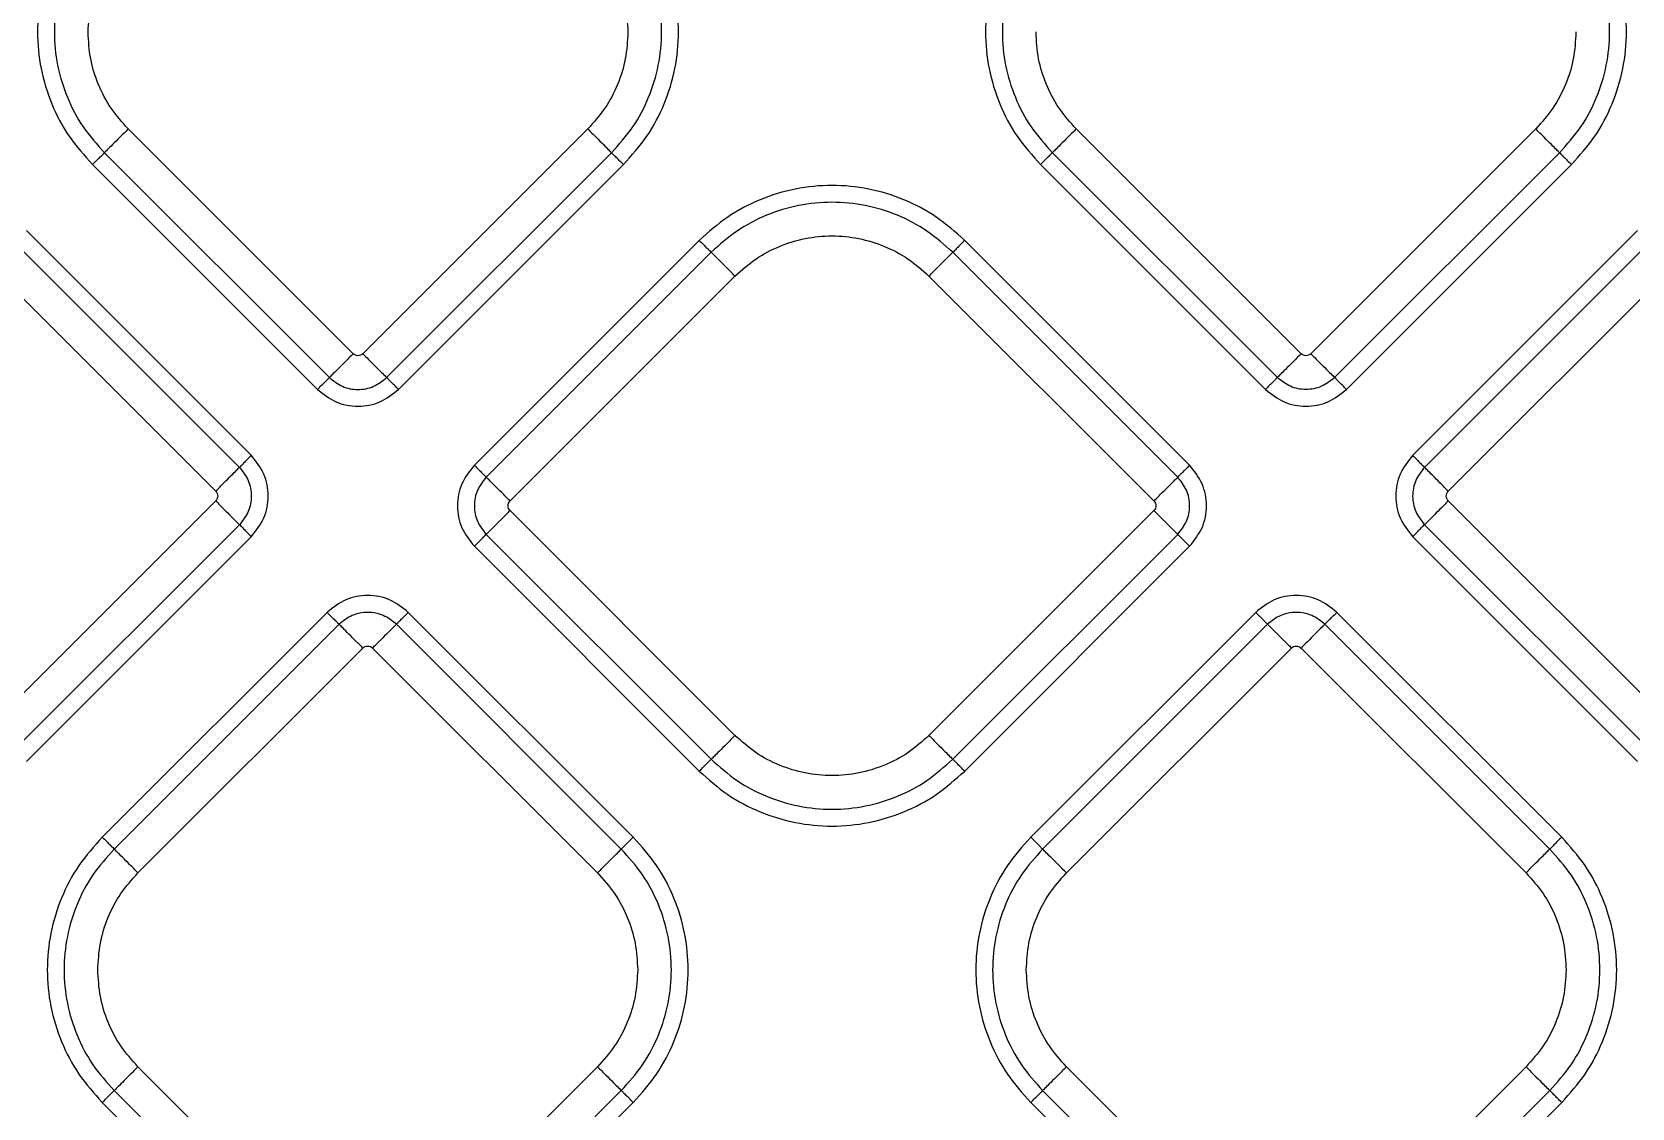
# Model space of a CAD drawing. Extents: x 939 to 1039, y 781 to 934.
# Drawn here: x 999.316 to 1004.002, y 844.993 to 848.146 of the extents above; entities that cross this region are included whole.
import ezdxf

# ---------------------------------------------------------------- set-up
doc = ezdxf.new("R2010")
doc.units = 0
doc.header["$MEASUREMENT"] = 0
doc.layers.add('1', color=4, linetype='Continuous')

# ---------------------------------------------------------------- blocks, each defined once
blk = doc.blocks.new('Envoy')
at = {"layer": '1', "color": 3, "linetype": 'Continuous', "lineweight": 25}
for p, q in [((61.6028, 48.0285), (60.9439, 48.6874)), ((62.2899, 48.6874), (61.631, 48.0285)), ((64.3793, 48.0286), (63.7204, 48.6874)), ((65.0664, 48.6874), (64.4076, 48.0286)), ((60.8742, 48.6176), (61.533, 47.9588)), ((61.7008, 47.9588), (62.3596, 48.6176)), ((63.6507, 48.6177), (64.3096, 47.9588)), ((64.4773, 47.9588), (65.1361, 48.6177)), ((60.8394, 48.5828), (61.4982, 47.924)), ((61.7357, 47.924), (62.3945, 48.5828)), ((63.6159, 48.5828), (64.2747, 47.924)), ((64.5122, 47.924), (65.171, 48.5828)), ((61.3046, 47.7305), (60.6458, 48.3893)), ((65.3645, 48.3893), (64.7057, 47.7305)), ((61.2698, 47.6956), (60.611, 48.3544)), ((62.6165, 48.3608), (61.9577, 47.7019)), ((62.6514, 48.3259), (61.9925, 47.6671)), ((64.0178, 47.6671), (63.3589, 48.3259)), ((64.0526, 47.7019), (63.3938, 48.3608)), ((65.3994, 48.3544), (64.7406, 47.6956)), ((60.5412, 48.2847), (61.2001, 47.6258)), ((64.8103, 47.6258), (65.4691, 48.2847)), ((62.0622, 47.5973), (62.7211, 48.2562)), ((63.2892, 48.2562), (63.948, 47.5973)), ((61.2001, 47.5976), (60.5412, 46.9387)), ((62.7211, 46.9102), (62.0622, 47.5691)), ((63.948, 47.5691), (63.2892, 46.9102)), ((65.4691, 46.9387), (64.8103, 47.5976)), ((60.611, 46.869), (61.2698, 47.5278)), ((64.7406, 47.5278), (65.3994, 46.869)), ((60.6458, 46.8342), (61.3046, 47.493)), ((61.9925, 47.4993), (62.6514, 46.8405)), ((63.3589, 46.8405), (64.0178, 47.4993)), ((64.7057, 47.493), (65.3645, 46.8342)), ((61.9577, 47.4645), (62.6165, 46.8056)), ((63.3938, 46.8056), (64.0526, 47.4645)), ((61.5267, 47.2709), (60.8679, 46.6121)), ((62.423, 46.6121), (61.7642, 47.2709)), ((64.2462, 47.2709), (63.5874, 46.6121)), ((65.1425, 46.6121), (64.4837, 47.2709)), ((61.5616, 47.2361), (60.9027, 46.5773)), ((62.3881, 46.5773), (61.7293, 47.2361)), ((64.281, 47.2361), (63.6222, 46.5772)), ((65.1076, 46.5772), (64.4488, 47.2361)), ((60.9724, 46.5075), (61.6313, 47.1664)), ((61.6596, 47.1664), (62.3184, 46.5075)), ((63.6919, 46.5075), (64.3508, 47.1663)), ((64.379, 47.1663), (65.0379, 46.5075)), ((61.6313, 45.2806), (60.9724, 45.9394)), ((62.3184, 45.9394), (61.6596, 45.2806)), ((64.3508, 45.2805), (63.6919, 45.9394)), ((65.0379, 45.9394), (64.379, 45.2805)), ((60.8679, 45.8348), (61.5267, 45.176)), ((60.9027, 45.8697), (61.5616, 45.2108)), ((61.7293, 45.2108), (62.3881, 45.8697)), ((61.7642, 45.176), (62.423, 45.8348)), ((63.5874, 45.8348), (64.2462, 45.176)), ((63.6222, 45.8696), (64.281, 45.2108)), ((64.4488, 45.2108), (65.1076, 45.8696)), ((64.4837, 45.176), (65.1425, 45.8348))]:
    blk.add_line(p, q, dxfattribs=at)
for points, knots in [([(60.8394, 49.3601), (60.8154, 49.3332), (60.7674, 49.2794), (60.7171, 49.1829), (60.6854, 49.0794), (60.6749, 48.9714), (60.6854, 48.8635), (60.7171, 48.7599), (60.7674, 48.6634), (60.8154, 48.6097), (60.8394, 48.5828)], [0, 0, 0, 0, 0.125, 0.25, 0.375, 0.5, 0.625, 0.75, 0.875, 1, 1, 1, 1]), ([(62.3945, 48.5828), (62.4185, 48.6097), (62.4664, 48.6634), (62.5167, 48.7599), (62.5484, 48.8635), (62.559, 48.9714), (62.5484, 49.0794), (62.5167, 49.1829), (62.4664, 49.2794), (62.4185, 49.3332), (62.3945, 49.3601)], [0, 0, 0, 0, 0.125, 0.25, 0.375, 0.5, 0.625, 0.75, 0.875, 1, 1, 1, 1]), ([(63.6159, 49.3601), (63.5919, 49.3332), (63.5439, 49.2795), (63.4936, 49.183), (63.4619, 49.0794), (63.4514, 48.9715), (63.4619, 48.8635), (63.4936, 48.76), (63.5439, 48.6635), (63.5919, 48.6097), (63.6159, 48.5828)], [0, 0, 0, 0, 0.125, 0.25, 0.375, 0.5, 0.625, 0.75, 0.875, 1, 1, 1, 1]), ([(65.171, 48.5828), (65.195, 48.6097), (65.2429, 48.6635), (65.2932, 48.76), (65.3249, 48.8635), (65.3355, 48.9715), (65.3249, 49.0794), (65.2932, 49.183), (65.2429, 49.2795), (65.195, 49.3332), (65.171, 49.3601)], [0, 0, 0, 0, 0.125, 0.25, 0.375, 0.5, 0.625, 0.75, 0.875, 1, 1, 1, 1]), ([(60.8742, 49.3252), (60.8524, 49.3008), (60.8087, 49.2518), (60.7629, 49.164), (60.7341, 49.0697), (60.7245, 48.9714), (60.7341, 48.8732), (60.7629, 48.7789), (60.8087, 48.6911), (60.8524, 48.6421), (60.8742, 48.6176)], [0, 0, 0, 0, 0.125, 0.25, 0.375, 0.5, 0.625, 0.75, 0.875, 1, 1, 1, 1]), ([(62.3596, 48.6176), (62.3814, 48.6421), (62.4251, 48.6911), (62.4709, 48.7789), (62.4997, 48.8732), (62.5094, 48.9714), (62.4997, 49.0697), (62.4709, 49.164), (62.4251, 49.2518), (62.3814, 49.3008), (62.3596, 49.3252)], [0, 0, 0, 0, 0.125, 0.25, 0.375, 0.5, 0.625, 0.75, 0.875, 1, 1, 1, 1]), ([(63.6507, 49.3253), (63.6289, 49.3008), (63.5852, 49.2518), (63.5394, 49.164), (63.5106, 49.0697), (63.501, 48.9715), (63.5106, 48.8732), (63.5394, 48.7789), (63.5852, 48.6911), (63.6289, 48.6422), (63.6507, 48.6177)], [0, 0, 0, 0, 0.125, 0.25, 0.375, 0.5, 0.625, 0.75, 0.875, 1, 1, 1, 1]), ([(65.1361, 48.6177), (65.158, 48.6422), (65.2016, 48.6911), (65.2474, 48.7789), (65.2763, 48.8732), (65.2859, 48.9715), (65.2763, 49.0697), (65.2474, 49.164), (65.2016, 49.2518), (65.158, 49.3008), (65.1361, 49.3253)], [0, 0, 0, 0, 0.125, 0.25, 0.375, 0.5, 0.625, 0.75, 0.875, 1, 1, 1, 1]), ([(60.8263, 48.9714), (60.8278, 48.9977), (60.8307, 49.0503), (60.8548, 49.126), (60.8913, 49.1966), (60.9264, 49.2359), (60.9439, 49.2555)], [0, 0, 0, 0, 0.25, 0.499998, 0.749999, 1, 1, 1, 1]), ([(62.2899, 49.2555), (62.3074, 49.2359), (62.3425, 49.1966), (62.379, 49.126), (62.4031, 49.0503), (62.4061, 48.9977), (62.4075, 48.9714)], [0, 0, 0, 0, 0.250001, 0.500001, 0.750001, 1, 1, 1, 1]), ([(60.9439, 48.6874), (60.9264, 48.707), (60.8913, 48.7463), (60.8548, 48.8168), (60.8307, 48.8925), (60.8278, 48.9451), (60.8263, 48.9714)], [0, 0, 0, 0, 0.250001, 0.500002, 0.75, 1, 1, 1, 1]), ([(62.4075, 48.9714), (62.4061, 48.9451), (62.4031, 48.8925), (62.379, 48.8168), (62.3425, 48.7463), (62.3074, 48.707), (62.2899, 48.6874)], [0, 0, 0, 0, 0.249999, 0.499999, 0.749999, 1, 1, 1, 1]), ([(63.7204, 48.6874), (63.7029, 48.7071), (63.6678, 48.7463), (63.6313, 48.8169), (63.6072, 48.8926), (63.6043, 48.9452), (63.6028, 48.9715)], [0, 0, 0, 0, 0.249999, 0.499999, 0.75, 1, 1, 1, 1]), ([(65.1841, 48.9715), (65.1826, 48.9452), (65.1796, 48.8926), (65.1556, 48.8169), (65.119, 48.7463), (65.0839, 48.7071), (65.0664, 48.6874)], [0, 0, 0, 0, 0.25, 0.500001, 0.750001, 1, 1, 1, 1]), ([(60.9439, 48.6874), (60.9357, 48.6791), (60.9191, 48.6625), (60.8974, 48.6409), (60.8808, 48.6243), (60.8764, 48.6199), (60.8742, 48.6176)], [0, 0, 0, 0, 0.2499976, 0.4999941, 0.7499897, 1, 1, 1, 1]), ([(62.2899, 48.6874), (62.2982, 48.6791), (62.3147, 48.6625), (62.3364, 48.6409), (62.353, 48.6243), (62.3574, 48.6199), (62.3596, 48.6176)], [0, 0, 0, 0, 0.250003, 0.499999, 0.74999, 1, 1, 1, 1]), ([(63.7204, 48.6874), (63.7122, 48.6791), (63.6956, 48.6626), (63.674, 48.6409), (63.6574, 48.6243), (63.6529, 48.6199), (63.6507, 48.6177)], [0, 0, 0, 0, 0.2499975, 0.4999953, 0.7499898, 1, 1, 1, 1]), ([(65.1361, 48.6177), (65.1339, 48.6199), (65.1295, 48.6243), (65.1129, 48.6409), (65.0912, 48.6626), (65.0747, 48.6791), (65.0664, 48.6874)], [0, 0, 0, 0, 0.250011, 0.500003, 0.750002, 1, 1, 1, 1]), ([(60.8394, 48.5828), (60.8435, 48.5869), (60.8518, 48.5952), (60.8626, 48.606), (60.8709, 48.6143), (60.8731, 48.6165), (60.8742, 48.6176)], [0, 0, 0, 0, 0.250006, 0.500004, 0.749999, 1, 1, 1, 1]), ([(62.3945, 48.5828), (62.3903, 48.5869), (62.3821, 48.5952), (62.3712, 48.606), (62.3629, 48.6143), (62.3607, 48.6165), (62.3596, 48.6176)], [0, 0, 0, 0, 0.250006, 0.499995, 0.749999, 1, 1, 1, 1]), ([(63.6159, 48.5828), (63.62, 48.587), (63.6283, 48.5952), (63.6391, 48.6061), (63.6474, 48.6144), (63.6496, 48.6166), (63.6507, 48.6177)], [0, 0, 0, 0, 0.250002, 0.500003, 0.750003, 1, 1, 1, 1]), ([(65.1361, 48.6177), (65.1372, 48.6166), (65.1394, 48.6144), (65.1477, 48.6061), (65.1586, 48.5952), (65.1668, 48.587), (65.171, 48.5828)], [0, 0, 0, 0, 0.2500025, 0.5000046, 0.7499964, 1, 1, 1, 1]), ([(63.3938, 48.3608), (63.3669, 48.3847), (63.3131, 48.4327), (63.2167, 48.483), (63.1131, 48.5147), (63.0051, 48.5253), (62.8972, 48.5147), (62.7936, 48.483), (62.6971, 48.4327), (62.6434, 48.3847), (62.6165, 48.3608)], [0, 0, 0, 0, 0.125, 0.249999, 0.375, 0.499999, 0.625, 0.75, 0.874999, 1, 1, 1, 1]), ([(63.3589, 48.3259), (63.3345, 48.3477), (63.2855, 48.3914), (63.1977, 48.4372), (63.1034, 48.466), (63.0051, 48.4756), (62.9069, 48.466), (62.8126, 48.4372), (62.7248, 48.3914), (62.6758, 48.3477), (62.6514, 48.3259)], [0, 0, 0, 0, 0.125, 0.25, 0.375, 0.5, 0.625, 0.75, 0.875, 1, 1, 1, 1]), ([(62.7211, 48.2562), (62.7407, 48.2737), (62.78, 48.3088), (62.8506, 48.3455), (62.9262, 48.3687), (63.0051, 48.3764), (63.0841, 48.3687), (63.1597, 48.3455), (63.2303, 48.3088), (63.2696, 48.2737), (63.2892, 48.2562)], [0, 0, 0, 0, 0.125001, 0.25, 0.374999, 0.5, 0.624999, 0.75, 0.874999, 1, 1, 1, 1]), ([(62.6165, 48.3608), (62.6206, 48.3566), (62.6289, 48.3483), (62.6397, 48.3375), (62.648, 48.3292), (62.6503, 48.327), (62.6514, 48.3259)], [0, 0, 0, 0, 0.250012, 0.500001, 0.75, 1, 1, 1, 1]), ([(62.7211, 48.2562), (62.7128, 48.2644), (62.6963, 48.281), (62.6746, 48.3027), (62.658, 48.3193), (62.6536, 48.3237), (62.6514, 48.3259)], [0, 0, 0, 0, 0.249998, 0.499996, 0.749991, 1, 1, 1, 1]), ([(63.2892, 48.2562), (63.2975, 48.2644), (63.314, 48.281), (63.3357, 48.3027), (63.3523, 48.3193), (63.3567, 48.3237), (63.3589, 48.3259)], [0, 0, 0, 0, 0.249998, 0.499997, 0.749989, 1, 1, 1, 1]), ([(63.3938, 48.3608), (63.3897, 48.3566), (63.3814, 48.3483), (63.3706, 48.3375), (63.3623, 48.3292), (63.36, 48.327), (63.3589, 48.3259)], [0, 0, 0, 0, 0.250004, 0.499995, 0.749998, 1, 1, 1, 1]), ([(61.6028, 48.0285), (61.5945, 48.0203), (61.5779, 48.0037), (61.5563, 47.982), (61.5397, 47.9655), (61.5353, 47.961), (61.533, 47.9588)], [0, 0, 0, 0, 0.249998, 0.499997, 0.749989, 1, 1, 1, 1]), ([(61.631, 48.0285), (61.629, 48.0269), (61.6248, 48.0236), (61.6169, 48.0222), (61.609, 48.0236), (61.6048, 48.0269), (61.6028, 48.0285)], [0, 0, 0, 0, 0.25023, 0.499982, 0.74977, 1, 1, 1, 1]), ([(61.631, 48.0285), (61.6393, 48.0203), (61.6559, 48.0037), (61.6775, 47.982), (61.6941, 47.9655), (61.6986, 47.961), (61.7008, 47.9588)], [0, 0, 0, 0, 0.249998, 0.499996, 0.749991, 1, 1, 1, 1]), ([(64.3793, 48.0286), (64.371, 48.0203), (64.3544, 48.0037), (64.3328, 47.9821), (64.3162, 47.9655), (64.3118, 47.9611), (64.3096, 47.9588)], [0, 0, 0, 0, 0.250003, 0.5, 0.74999, 1, 1, 1, 1]), ([(64.4076, 48.0286), (64.4055, 48.0269), (64.4013, 48.0237), (64.3934, 48.0222), (64.3855, 48.0237), (64.3814, 48.0269), (64.3793, 48.0286)], [0, 0, 0, 0, 0.25024, 0.499997, 0.749792, 1, 1, 1, 1]), ([(64.4076, 48.0286), (64.4158, 48.0203), (64.4324, 48.0037), (64.454, 47.9821), (64.4706, 47.9655), (64.4751, 47.9611), (64.4773, 47.9588)], [0, 0, 0, 0, 0.249997, 0.499995, 0.74999, 1, 1, 1, 1]), ([(61.4982, 47.924), (61.5023, 47.9281), (61.5106, 47.9364), (61.5214, 47.9472), (61.5297, 47.9555), (61.5319, 47.9577), (61.533, 47.9588)], [0, 0, 0, 0, 0.2500101, 0.4999958, 0.7500013, 1, 1, 1, 1]), ([(61.533, 47.9588), (61.5453, 47.9491), (61.5698, 47.9298), (61.6169, 47.9212), (61.664, 47.9298), (61.6885, 47.9491), (61.7008, 47.9588)], [0, 0, 0, 0, 0.249861, 0.499985, 0.750127, 1, 1, 1, 1]), ([(61.7357, 47.924), (61.7315, 47.9281), (61.7232, 47.9364), (61.7124, 47.9472), (61.7041, 47.9555), (61.7019, 47.9577), (61.7008, 47.9588)], [0, 0, 0, 0, 0.25, 0.499997, 0.749996, 1, 1, 1, 1]), ([(64.3096, 47.9588), (64.3084, 47.9577), (64.3062, 47.9555), (64.2979, 47.9472), (64.2871, 47.9364), (64.2788, 47.9281), (64.2747, 47.924)], [0, 0, 0, 0, 0.249997, 0.499994, 0.749989, 1, 1, 1, 1]), ([(64.4773, 47.9588), (64.465, 47.9492), (64.4405, 47.9298), (64.3934, 47.9212), (64.3464, 47.9298), (64.3218, 47.9492), (64.3096, 47.9588)], [0, 0, 0, 0, 0.249865, 0.499988, 0.750123, 1, 1, 1, 1]), ([(64.5122, 47.924), (64.508, 47.9281), (64.4997, 47.9364), (64.4889, 47.9472), (64.4806, 47.9555), (64.4784, 47.9577), (64.4773, 47.9588)], [0, 0, 0, 0, 0.250002, 0.5, 0.75, 1, 1, 1, 1]), ([(61.4982, 47.924), (61.5155, 47.9102), (61.5503, 47.8828), (61.6169, 47.8708), (61.6836, 47.8828), (61.7183, 47.9102), (61.7357, 47.924)], [0, 0, 0, 0, 0.25007, 0.499984, 0.749929, 1, 1, 1, 1]), ([(64.2747, 47.924), (64.292, 47.9103), (64.3268, 47.8828), (64.3934, 47.8708), (64.4601, 47.8828), (64.4948, 47.9103), (64.5122, 47.924)], [0, 0, 0, 0, 0.250071, 0.50002, 0.749934, 1, 1, 1, 1]), ([(61.3046, 47.7305), (61.3005, 47.7263), (61.2922, 47.718), (61.2814, 47.7072), (61.2731, 47.6989), (61.2709, 47.6967), (61.2698, 47.6956)], [0, 0, 0, 0, 0.250007, 0.5, 0.750003, 1, 1, 1, 1]), ([(61.3046, 47.493), (61.3184, 47.5103), (61.3458, 47.5451), (61.3579, 47.6117), (61.3458, 47.6784), (61.3184, 47.7131), (61.3046, 47.7305)], [0, 0, 0, 0, 0.2500705, 0.5000174, 0.7499339, 1, 1, 1, 1]), ([(64.7057, 47.7305), (64.692, 47.7131), (64.6646, 47.6784), (64.6525, 47.6117), (64.6645, 47.5451), (64.692, 47.5103), (64.7057, 47.493)], [0, 0, 0, 0, 0.2500661, 0.4999826, 0.7499295, 1, 1, 1, 1]), ([(64.7057, 47.7305), (64.7099, 47.7263), (64.7181, 47.718), (64.7289, 47.7072), (64.7372, 47.6989), (64.7395, 47.6967), (64.7406, 47.6956)], [0, 0, 0, 0, 0.250007, 0.5, 0.750003, 1, 1, 1, 1]), ([(61.2001, 47.6258), (61.2084, 47.6341), (61.2249, 47.6507), (61.2466, 47.6723), (61.2632, 47.6889), (61.2676, 47.6934), (61.2698, 47.6956)], [0, 0, 0, 0, 0.249998, 0.499995, 0.74999, 1, 1, 1, 1]), ([(61.2698, 47.6956), (61.2795, 47.6833), (61.2988, 47.6588), (61.3074, 47.6117), (61.2988, 47.5647), (61.2795, 47.5401), (61.2698, 47.5278)], [0, 0, 0, 0, 0.24986, 0.499986, 0.750125, 1, 1, 1, 1]), ([(61.9577, 47.7019), (61.944, 47.6846), (61.9165, 47.6498), (61.9045, 47.5832), (61.9165, 47.5166), (61.944, 47.4818), (61.9577, 47.4645)], [0, 0, 0, 0, 0.250066, 0.499982, 0.749929, 1, 1, 1, 1]), ([(61.9577, 47.7019), (61.9618, 47.6978), (61.9701, 47.6895), (61.9809, 47.6787), (61.9892, 47.6704), (61.9914, 47.6682), (61.9925, 47.6671)], [0, 0, 0, 0, 0.250006, 0.5, 0.750003, 1, 1, 1, 1]), ([(61.9925, 47.6671), (61.9829, 47.6548), (61.9635, 47.6303), (61.9549, 47.5832), (61.9635, 47.5361), (61.9829, 47.5116), (61.9925, 47.4993)], [0, 0, 0, 0, 0.249861, 0.499986, 0.750125, 1, 1, 1, 1]), ([(62.0622, 47.5973), (62.054, 47.6056), (62.0374, 47.6222), (62.0158, 47.6438), (61.9992, 47.6604), (61.9947, 47.6648), (61.9925, 47.6671)], [0, 0, 0, 0, 0.250003, 0.499995, 0.74999, 1, 1, 1, 1]), ([(63.948, 47.5973), (63.9563, 47.6056), (63.9729, 47.6222), (63.9945, 47.6438), (64.0111, 47.6604), (64.0156, 47.6648), (64.0178, 47.6671)], [0, 0, 0, 0, 0.249997, 0.499995, 0.74999, 1, 1, 1, 1]), ([(64.0526, 47.7019), (64.0485, 47.6978), (64.0402, 47.6895), (64.0294, 47.6787), (64.0211, 47.6704), (64.0189, 47.6682), (64.0178, 47.6671)], [0, 0, 0, 0, 0.250006, 0.5, 0.750003, 1, 1, 1, 1]), ([(64.0178, 47.4993), (64.0274, 47.5116), (64.0468, 47.5361), (64.0554, 47.5832), (64.0468, 47.6303), (64.0274, 47.6548), (64.0178, 47.6671)], [0, 0, 0, 0, 0.24986, 0.499985, 0.750125, 1, 1, 1, 1]), ([(64.0526, 47.4645), (64.0663, 47.4818), (64.0938, 47.5166), (64.1058, 47.5832), (64.0938, 47.6498), (64.0663, 47.6846), (64.0526, 47.7019)], [0, 0, 0, 0, 0.250066, 0.499983, 0.749929, 1, 1, 1, 1]), ([(64.7406, 47.6956), (64.7309, 47.6833), (64.7115, 47.6588), (64.703, 47.6117), (64.7115, 47.5647), (64.7309, 47.5401), (64.7406, 47.5278)], [0, 0, 0, 0, 0.24986, 0.499985, 0.750122, 1, 1, 1, 1]), ([(64.8103, 47.6258), (64.802, 47.6341), (64.7854, 47.6507), (64.7638, 47.6723), (64.7472, 47.6889), (64.7428, 47.6934), (64.7406, 47.6956)], [0, 0, 0, 0, 0.250003, 0.5, 0.74999, 1, 1, 1, 1]), ([(61.2001, 47.6258), (61.2017, 47.6238), (61.205, 47.6196), (61.2064, 47.6117), (61.205, 47.6038), (61.2017, 47.5996), (61.2001, 47.5976)], [0, 0, 0, 0, 0.250233, 0.5, 0.749763, 1, 1, 1, 1]), ([(64.8103, 47.5976), (64.8086, 47.5996), (64.8054, 47.6038), (64.8039, 47.6117), (64.8054, 47.6196), (64.8086, 47.6238), (64.8103, 47.6258)], [0, 0, 0, 0, 0.250233, 0.5, 0.749771, 1, 1, 1, 1]), ([(61.2001, 47.5976), (61.2084, 47.5893), (61.2249, 47.5727), (61.2466, 47.5511), (61.2632, 47.5345), (61.2676, 47.5301), (61.2698, 47.5278)], [0, 0, 0, 0, 0.249998, 0.499995, 0.74999, 1, 1, 1, 1]), ([(62.0622, 47.5691), (62.054, 47.5608), (62.0374, 47.5442), (62.0158, 47.5226), (61.9992, 47.506), (61.9947, 47.5015), (61.9925, 47.4993)], [0, 0, 0, 0, 0.250003, 0.499996, 0.74999, 1, 1, 1, 1]), ([(62.0622, 47.5691), (62.0606, 47.5711), (62.0574, 47.5753), (62.0559, 47.5832), (62.0574, 47.5911), (62.0606, 47.5953), (62.0622, 47.5973)], [0, 0, 0, 0, 0.2502324, 0.5, 0.7497676, 1, 1, 1, 1]), ([(63.948, 47.5973), (63.9497, 47.5953), (63.9529, 47.5911), (63.9544, 47.5832), (63.9529, 47.5753), (63.9497, 47.5711), (63.948, 47.5691)], [0, 0, 0, 0, 0.2502324, 0.5, 0.7497676, 1, 1, 1, 1]), ([(64.0178, 47.4993), (64.0156, 47.5015), (64.0111, 47.506), (63.9945, 47.5226), (63.9729, 47.5442), (63.9563, 47.5608), (63.948, 47.5691)], [0, 0, 0, 0, 0.2500102, 0.5000047, 0.7500025, 1, 1, 1, 1]), ([(64.8103, 47.5976), (64.802, 47.5893), (64.7854, 47.5727), (64.7638, 47.5511), (64.7472, 47.5345), (64.7428, 47.5301), (64.7406, 47.5278)], [0, 0, 0, 0, 0.250003, 0.5, 0.74999, 1, 1, 1, 1]), ([(61.2698, 47.5278), (61.2709, 47.5267), (61.2731, 47.5245), (61.2814, 47.5162), (61.2922, 47.5054), (61.3005, 47.4971), (61.3046, 47.493)], [0, 0, 0, 0, 0.249997, 0.5, 0.749993, 1, 1, 1, 1]), ([(64.7057, 47.493), (64.7099, 47.4971), (64.7181, 47.5054), (64.7289, 47.5162), (64.7372, 47.5245), (64.7395, 47.5267), (64.7406, 47.5278)], [0, 0, 0, 0, 0.250007, 0.5, 0.750003, 1, 1, 1, 1]), ([(61.9577, 47.4645), (61.9618, 47.4686), (61.9701, 47.4769), (61.9809, 47.4877), (61.9892, 47.496), (61.9914, 47.4982), (61.9925, 47.4993)], [0, 0, 0, 0, 0.250007, 0.5, 0.750003, 1, 1, 1, 1]), ([(64.0178, 47.4993), (64.0189, 47.4982), (64.0211, 47.496), (64.0294, 47.4877), (64.0402, 47.4769), (64.0485, 47.4686), (64.0526, 47.4645)], [0, 0, 0, 0, 0.249997, 0.5, 0.749993, 1, 1, 1, 1]), ([(61.7642, 47.2709), (61.7468, 47.2847), (61.7121, 47.3121), (61.6454, 47.3241), (61.5788, 47.3121), (61.544, 47.2847), (61.5267, 47.2709)], [0, 0, 0, 0, 0.250069, 0.499984, 0.749929, 1, 1, 1, 1]), ([(64.4837, 47.2709), (64.4663, 47.2846), (64.4316, 47.3121), (64.3649, 47.3241), (64.2983, 47.3121), (64.2635, 47.2846), (64.2462, 47.2709)], [0, 0, 0, 0, 0.25007, 0.499984, 0.749929, 1, 1, 1, 1]), ([(61.5267, 47.2709), (61.5308, 47.2668), (61.5391, 47.2585), (61.5499, 47.2477), (61.5582, 47.2394), (61.5604, 47.2372), (61.5616, 47.2361)], [0, 0, 0, 0, 0.250002, 0.5, 0.75, 1, 1, 1, 1]), ([(61.7293, 47.2361), (61.717, 47.2458), (61.6925, 47.2651), (61.6454, 47.2737), (61.5984, 47.2651), (61.5738, 47.2458), (61.5616, 47.2361)], [0, 0, 0, 0, 0.249859, 0.499982, 0.750123, 1, 1, 1, 1]), ([(61.7293, 47.2361), (61.7304, 47.2372), (61.7326, 47.2394), (61.7409, 47.2477), (61.7517, 47.2585), (61.76, 47.2668), (61.7642, 47.2709)], [0, 0, 0, 0, 0.249997, 0.499994, 0.749989, 1, 1, 1, 1]), ([(64.2462, 47.2709), (64.2503, 47.2668), (64.2586, 47.2585), (64.2694, 47.2477), (64.2777, 47.2394), (64.2799, 47.2372), (64.281, 47.2361)], [0, 0, 0, 0, 0.250001, 0.499999, 0.749999, 1, 1, 1, 1]), ([(64.4488, 47.2361), (64.4365, 47.2457), (64.412, 47.2651), (64.3649, 47.2737), (64.3179, 47.2651), (64.2933, 47.2457), (64.281, 47.2361)], [0, 0, 0, 0, 0.2498598, 0.4999825, 0.7501235, 1, 1, 1, 1]), ([(64.4488, 47.2361), (64.4499, 47.2372), (64.4521, 47.2394), (64.4604, 47.2477), (64.4712, 47.2585), (64.4795, 47.2668), (64.4837, 47.2709)], [0, 0, 0, 0, 0.249998, 0.499995, 0.749991, 1, 1, 1, 1]), ([(61.6313, 47.1664), (61.623, 47.1746), (61.6064, 47.1912), (61.5848, 47.2129), (61.5682, 47.2295), (61.5638, 47.2339), (61.5616, 47.2361)], [0, 0, 0, 0, 0.249997, 0.499995, 0.74999, 1, 1, 1, 1]), ([(61.7293, 47.2361), (61.7271, 47.2339), (61.7226, 47.2295), (61.706, 47.2129), (61.6844, 47.1912), (61.6678, 47.1746), (61.6596, 47.1664)], [0, 0, 0, 0, 0.250011, 0.500003, 0.750002, 1, 1, 1, 1]), ([(64.3508, 47.1663), (64.3425, 47.1746), (64.3259, 47.1912), (64.3043, 47.2128), (64.2877, 47.2294), (64.2833, 47.2338), (64.281, 47.2361)], [0, 0, 0, 0, 0.249998, 0.499995, 0.74999, 1, 1, 1, 1]), ([(64.4488, 47.2361), (64.4466, 47.2338), (64.4421, 47.2294), (64.4255, 47.2128), (64.4039, 47.1912), (64.3873, 47.1746), (64.379, 47.1663)], [0, 0, 0, 0, 0.25001, 0.5, 0.749997, 1, 1, 1, 1]), ([(61.6313, 47.1664), (61.6334, 47.168), (61.6375, 47.1713), (61.6454, 47.1727), (61.6534, 47.1713), (61.6575, 47.168), (61.6596, 47.1664)], [0, 0, 0, 0, 0.2502319, 0.4999816, 0.7497681, 1, 1, 1, 1]), ([(64.3508, 47.1663), (64.3528, 47.168), (64.357, 47.1712), (64.3649, 47.1727), (64.3728, 47.1712), (64.377, 47.168), (64.379, 47.1663)], [0, 0, 0, 0, 0.250238, 0.4999972, 0.7497934, 1, 1, 1, 1]), ([(62.7211, 46.9102), (62.7128, 46.9019), (62.6963, 46.8854), (62.6746, 46.8637), (62.658, 46.8471), (62.6536, 46.8427), (62.6514, 46.8405)], [0, 0, 0, 0, 0.249999, 0.499996, 0.749991, 1, 1, 1, 1]), ([(63.2892, 46.9102), (63.2696, 46.8927), (63.2303, 46.8576), (63.1597, 46.8209), (63.0841, 46.7977), (63.0051, 46.79), (62.9262, 46.7977), (62.8506, 46.8209), (62.78, 46.8576), (62.7407, 46.8927), (62.7211, 46.9102)], [0, 0, 0, 0, 0.125001, 0.25, 0.375001, 0.5, 0.625001, 0.75, 0.874999, 1, 1, 1, 1]), ([(63.2892, 46.9102), (63.2975, 46.9019), (63.314, 46.8854), (63.3357, 46.8637), (63.3523, 46.8471), (63.3567, 46.8427), (63.3589, 46.8405)], [0, 0, 0, 0, 0.249999, 0.499997, 0.749989, 1, 1, 1, 1]), ([(62.6165, 46.8056), (62.6206, 46.8098), (62.6289, 46.8181), (62.6397, 46.8289), (62.648, 46.8372), (62.6503, 46.8394), (62.6514, 46.8405)], [0, 0, 0, 0, 0.250014, 0.500002, 0.750001, 1, 1, 1, 1]), ([(62.6514, 46.8405), (62.6758, 46.8187), (62.7248, 46.775), (62.8126, 46.7292), (62.9069, 46.7004), (63.0051, 46.6908), (63.1034, 46.7004), (63.1977, 46.7292), (63.2855, 46.775), (63.3345, 46.8187), (63.3589, 46.8405)], [0, 0, 0, 0, 0.125, 0.25, 0.375, 0.5, 0.625, 0.75, 0.875, 1, 1, 1, 1]), ([(63.3938, 46.8056), (63.3897, 46.8098), (63.3814, 46.8181), (63.3706, 46.8289), (63.3623, 46.8372), (63.36, 46.8394), (63.3589, 46.8405)], [0, 0, 0, 0, 0.250005, 0.499996, 0.749998, 1, 1, 1, 1]), ([(62.6165, 46.8056), (62.6434, 46.7816), (62.6971, 46.7337), (62.7936, 46.6834), (62.8972, 46.6517), (63.0051, 46.6411), (63.1131, 46.6517), (63.2167, 46.6834), (63.3131, 46.7337), (63.3669, 46.7816), (63.3938, 46.8056)], [0, 0, 0, 0, 0.125001, 0.250001, 0.375, 0.500001, 0.625, 0.750001, 0.875, 1, 1, 1, 1]), ([(60.8679, 46.6121), (60.8439, 46.5852), (60.7959, 46.5315), (60.7456, 46.435), (60.7139, 46.3314), (60.7034, 46.2235), (60.7139, 46.1155), (60.7456, 46.012), (60.7959, 45.9155), (60.8439, 45.8617), (60.8679, 45.8348)], [0, 0, 0, 0, 0.125, 0.25, 0.375, 0.5, 0.625, 0.75, 0.875, 1, 1, 1, 1]), ([(60.8679, 46.6121), (60.872, 46.608), (60.8803, 46.5997), (60.8911, 46.5889), (60.8994, 46.5806), (60.9016, 46.5784), (60.9027, 46.5773)], [0, 0, 0, 0, 0.250005, 0.499996, 0.749998, 1, 1, 1, 1]), ([(62.423, 46.6121), (62.4188, 46.608), (62.4106, 46.5997), (62.3997, 46.5889), (62.3914, 46.5806), (62.3892, 46.5784), (62.3881, 46.5773)], [0, 0, 0, 0, 0.250004, 0.500005, 0.749999, 1, 1, 1, 1]), ([(62.423, 45.8348), (62.447, 45.8617), (62.4949, 45.9155), (62.5452, 46.012), (62.5769, 46.1155), (62.5875, 46.2235), (62.5769, 46.3314), (62.5452, 46.435), (62.4949, 46.5315), (62.447, 46.5852), (62.423, 46.6121)], [0, 0, 0, 0, 0.1250003, 0.2499999, 0.3749999, 0.5, 0.6250001, 0.7500001, 0.8749998, 1, 1, 1, 1]), ([(63.5874, 46.6121), (63.5634, 46.5852), (63.5154, 46.5314), (63.4651, 46.4349), (63.4334, 46.3314), (63.4229, 46.2234), (63.4334, 46.1155), (63.4651, 46.0119), (63.5154, 45.9154), (63.5634, 45.8617), (63.5874, 45.8348)], [0, 0, 0, 0, 0.124999, 0.25, 0.375, 0.5, 0.625, 0.75, 0.875001, 1, 1, 1, 1]), ([(63.5874, 46.6121), (63.5915, 46.6079), (63.5998, 46.5997), (63.6106, 46.5888), (63.6189, 46.5805), (63.6211, 46.5783), (63.6222, 46.5772)], [0, 0, 0, 0, 0.250014, 0.500002, 0.750001, 1, 1, 1, 1]), ([(65.1425, 46.6121), (65.1383, 46.6079), (65.1301, 46.5997), (65.1192, 46.5888), (65.1109, 46.5805), (65.1087, 46.5783), (65.1076, 46.5772)], [0, 0, 0, 0, 0.250002, 0.500001, 0.750001, 1, 1, 1, 1]), ([(65.1425, 45.8348), (65.1665, 45.8617), (65.2144, 45.9154), (65.2647, 46.0119), (65.2964, 46.1155), (65.307, 46.2234), (65.2964, 46.3314), (65.2647, 46.4349), (65.2144, 46.5314), (65.1665, 46.5852), (65.1425, 46.6121)], [0, 0, 0, 0, 0.1250003, 0.2499999, 0.3749999, 0.5, 0.6250001, 0.7500001, 0.8749998, 1, 1, 1, 1]), ([(60.9027, 46.5773), (60.8809, 46.5528), (60.8372, 46.5038), (60.7914, 46.416), (60.7626, 46.3217), (60.753, 46.2235), (60.7626, 46.1252), (60.7914, 46.0309), (60.8372, 45.9431), (60.8809, 45.8942), (60.9027, 45.8697)], [0, 0, 0, 0, 0.125, 0.25, 0.375, 0.5, 0.625, 0.75, 0.875, 1, 1, 1, 1]), ([(60.9724, 46.5075), (60.9642, 46.5158), (60.9476, 46.5324), (60.926, 46.554), (60.9094, 46.5706), (60.9049, 46.575), (60.9027, 46.5773)], [0, 0, 0, 0, 0.2499984, 0.4999968, 0.7499889, 1, 1, 1, 1]), ([(62.3184, 46.5075), (62.3267, 46.5158), (62.3432, 46.5324), (62.3649, 46.554), (62.3815, 46.5706), (62.3859, 46.575), (62.3881, 46.5773)], [0, 0, 0, 0, 0.249997, 0.499995, 0.74999, 1, 1, 1, 1]), ([(62.3881, 45.8697), (62.41, 45.8942), (62.4536, 45.9431), (62.4994, 46.0309), (62.5283, 46.1252), (62.5379, 46.2235), (62.5283, 46.3217), (62.4994, 46.416), (62.4536, 46.5038), (62.41, 46.5528), (62.3881, 46.5773)], [0, 0, 0, 0, 0.125, 0.25, 0.375, 0.5, 0.625, 0.75, 0.875, 1, 1, 1, 1]), ([(63.6222, 46.5772), (63.6004, 46.5528), (63.5567, 46.5038), (63.5109, 46.416), (63.4821, 46.3217), (63.4725, 46.2234), (63.4821, 46.1252), (63.5109, 46.0309), (63.5567, 45.9431), (63.6004, 45.8941), (63.6222, 45.8696)], [0, 0, 0, 0, 0.125001, 0.25, 0.375, 0.5, 0.625, 0.75, 0.874999, 1, 1, 1, 1]), ([(63.6919, 46.5075), (63.6837, 46.5158), (63.6671, 46.5323), (63.6454, 46.554), (63.6288, 46.5706), (63.6244, 46.575), (63.6222, 46.5772)], [0, 0, 0, 0, 0.249998, 0.499996, 0.749991, 1, 1, 1, 1]), ([(65.0379, 46.5075), (65.0462, 46.5158), (65.0627, 46.5323), (65.0844, 46.554), (65.101, 46.5706), (65.1054, 46.575), (65.1076, 46.5772)], [0, 0, 0, 0, 0.249998, 0.499996, 0.749991, 1, 1, 1, 1]), ([(65.1076, 45.8696), (65.1294, 45.8941), (65.1731, 45.9431), (65.2189, 46.0309), (65.2477, 46.1252), (65.2574, 46.2234), (65.2477, 46.3217), (65.2189, 46.416), (65.1731, 46.5038), (65.1294, 46.5528), (65.1076, 46.5772)], [0, 0, 0, 0, 0.125, 0.25, 0.375, 0.5, 0.625, 0.75, 0.875, 1, 1, 1, 1]), ([(60.8548, 46.2235), (60.8563, 46.2498), (60.8592, 46.3024), (60.8833, 46.3781), (60.9198, 46.4486), (60.9549, 46.4879), (60.9724, 46.5075)], [0, 0, 0, 0, 0.25, 0.500001, 0.750001, 1, 1, 1, 1]), ([(62.3184, 46.5075), (62.3359, 46.4879), (62.371, 46.4486), (62.4076, 46.3781), (62.4316, 46.3024), (62.4346, 46.2498), (62.4361, 46.2235)], [0, 0, 0, 0, 0.249999, 0.499999, 0.75, 1, 1, 1, 1]), ([(63.5743, 46.2234), (63.5758, 46.2497), (63.5787, 46.3023), (63.6028, 46.378), (63.6393, 46.4486), (63.6744, 46.4879), (63.6919, 46.5075)], [0, 0, 0, 0, 0.25, 0.500001, 0.750001, 1, 1, 1, 1]), ([(65.0379, 46.5075), (65.0554, 46.4879), (65.0905, 46.4486), (65.127, 46.378), (65.1511, 46.3023), (65.1541, 46.2497), (65.1555, 46.2234)], [0, 0, 0, 0, 0.249999, 0.499999, 0.75, 1, 1, 1, 1]), ([(60.9724, 45.9394), (60.9549, 45.9591), (60.9198, 45.9983), (60.8833, 46.0689), (60.8592, 46.1446), (60.8563, 46.1972), (60.8548, 46.2235)], [0, 0, 0, 0, 0.249999, 0.5, 0.75, 1, 1, 1, 1]), ([(62.4361, 46.2235), (62.4346, 46.1972), (62.4316, 46.1446), (62.4076, 46.0689), (62.371, 45.9983), (62.3359, 45.9591), (62.3184, 45.9394)], [0, 0, 0, 0, 0.25, 0.5, 0.750001, 1, 1, 1, 1]), ([(63.6919, 45.9394), (63.6744, 45.959), (63.6393, 45.9983), (63.6028, 46.0688), (63.5787, 46.1445), (63.5758, 46.1971), (63.5743, 46.2234)], [0, 0, 0, 0, 0.249999, 0.499999, 0.75, 1, 1, 1, 1]), ([(65.1555, 46.2234), (65.1541, 46.1971), (65.1511, 46.1445), (65.127, 46.0688), (65.0905, 45.9983), (65.0554, 45.959), (65.0379, 45.9394)], [0, 0, 0, 0, 0.25, 0.500001, 0.750001, 1, 1, 1, 1]), ([(60.9724, 45.9394), (60.9642, 45.9311), (60.9476, 45.9146), (60.926, 45.8929), (60.9094, 45.8763), (60.9049, 45.8719), (60.9027, 45.8697)], [0, 0, 0, 0, 0.249999, 0.499997, 0.749989, 1, 1, 1, 1]), ([(62.3184, 45.9394), (62.3267, 45.9311), (62.3432, 45.9146), (62.3649, 45.8929), (62.3815, 45.8763), (62.3859, 45.8719), (62.3881, 45.8697)], [0, 0, 0, 0, 0.249998, 0.499995, 0.74999, 1, 1, 1, 1]), ([(63.6919, 45.9394), (63.6837, 45.9311), (63.6671, 45.9145), (63.6454, 45.8929), (63.6288, 45.8763), (63.6244, 45.8719), (63.6222, 45.8696)], [0, 0, 0, 0, 0.2499981, 0.4999959, 0.7499913, 1, 1, 1, 1]), ([(65.0379, 45.9394), (65.0462, 45.9311), (65.0627, 45.9145), (65.0844, 45.8929), (65.101, 45.8763), (65.1054, 45.8719), (65.1076, 45.8696)], [0, 0, 0, 0, 0.2499981, 0.4999959, 0.7499913, 1, 1, 1, 1]), ([(60.8679, 45.8348), (60.872, 45.839), (60.8803, 45.8472), (60.8911, 45.8581), (60.8994, 45.8664), (60.9016, 45.8686), (60.9027, 45.8697)], [0, 0, 0, 0, 0.250005, 0.499996, 0.749998, 1, 1, 1, 1]), ([(62.423, 45.8348), (62.4188, 45.839), (62.4106, 45.8472), (62.3997, 45.8581), (62.3914, 45.8664), (62.3892, 45.8686), (62.3881, 45.8697)], [0, 0, 0, 0, 0.250004, 0.500005, 0.749999, 1, 1, 1, 1]), ([(63.5874, 45.8348), (63.5915, 45.8389), (63.5998, 45.8472), (63.6106, 45.858), (63.6189, 45.8663), (63.6211, 45.8685), (63.6222, 45.8696)], [0, 0, 0, 0, 0.2500138, 0.5000018, 0.7500012, 1, 1, 1, 1]), ([(65.1425, 45.8348), (65.1383, 45.8389), (65.1301, 45.8472), (65.1192, 45.858), (65.1109, 45.8663), (65.1087, 45.8685), (65.1076, 45.8696)], [0, 0, 0, 0, 0.250002, 0.500001, 0.750001, 1, 1, 1, 1])]:
    blk.add_open_spline(points, degree=3, knots=knots, dxfattribs=at)

msp = doc.modelspace()

# ---------------------------------------------------------------- block references
at = {"layer": '1'}
msp.add_blockref('Envoy', (938.6538, 799.1744), dxfattribs=at)

doc.saveas('drawing.dxf')
